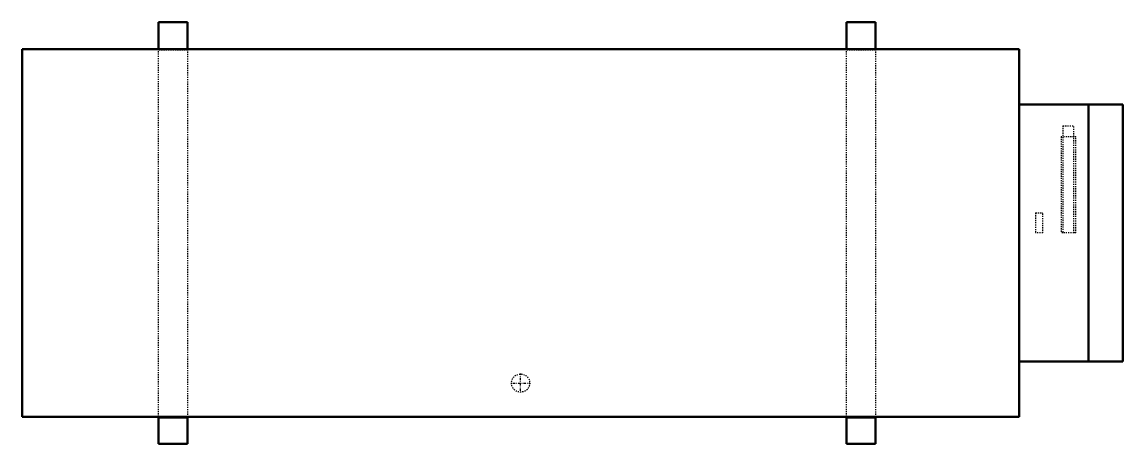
# Model space of a CAD drawing. Header units: millimetres. Extents: x -480 to 480, y -184 to 184.
import ezdxf

# ---------------------------------------------------------------- set-up
doc = ezdxf.new("R2010")
doc.units = ezdxf.units.MM
doc.linetypes.add('Center', pattern=[1.5, 0.45, -0.5, 0.05, -0.5])
doc.linetypes.add('Dashed', pattern=[2, 1, -1])
for name, color, linetype, lineweight in [('AM_0', 7, 'Continuous', 50), ('AM_7', 7, 'Center', 25), ('AM_9', 6, 'Dashed', 25)]:
    doc.layers.add(name, color=color, linetype=linetype, lineweight=lineweight)

# ---------------------------------------------------------------- blocks, each defined once
blk = doc.blocks.new('1_3MXM24AVJU9_PART11_0_in_3MXM24AVJU9_4')
at = {"layer": 'AM_0'}
for p, q in [((-480.21875, 160.3375), (389.73125, 160.3375)), ((-480.21875, 160.3375), (-480.21875, -160.3375)), ((389.73125, -160.3375), (389.73125, 160.3375)), ((389.73125, -160.3375), (-480.21875, -160.3375))]:
    blk.add_line(p, q, dxfattribs=at)
blk = doc.blocks.new('2_3MXM24AVJU9_PART10_0_in_3MXM24AVJU9_4')
at = {"layer": 'AM_0'}
for p, q in [((389.73125, 112.23625), (480.21875, 112.23625)), ((450.05625, -112.23625), (450.05625, 112.23625)), ((480.21875, 112.23625), (480.21875, -112.23625)), ((480.21875, -112.23625), (389.73125, -112.23625))]:
    blk.add_line(p, q, dxfattribs=at)
blk = doc.blocks.new('3_3MXM24AVJU9_PART9_0_in_3MXM24AVJU9_4')
at = {"layer": 'AM_0'}
for p, q in [((-361.15625, 160.3375), (-361.15625, 184.15)), ((-335.75625, 184.15), (-361.15625, 184.15)), ((-335.75625, 184.15), (-335.75625, 160.3375)), ((-361.15625, -184.15), (-361.15625, -160.3375)), ((-361.15625, -161.13125), (-335.75625, -161.13125)), ((-335.75625, -160.3375), (-335.75625, -184.15)), ((-361.15625, -184.15), (-335.75625, -184.15))]:
    blk.add_line(p, q, dxfattribs=at)
at = {"layer": 'AM_9'}
for p, q in [((-361.15625, -160.3375), (-361.15625, 160.3375)), ((-335.75625, 159.54375), (-361.15625, 159.54375)), ((-335.75625, 160.3375), (-335.75625, -160.3375))]:
    blk.add_line(p, q, dxfattribs=at)
blk = doc.blocks.new('4_3MXM24AVJU9_PART8_0_in_3MXM24AVJU9_4')
at = {"layer": 'AM_0'}
for p, q in [((238.91875, 160.3375), (238.91875, 184.15)), ((264.31875, 184.15), (238.91875, 184.15)), ((264.31875, 184.15), (264.31875, 160.3375)), ((238.91875, -184.15), (238.91875, -160.3375)), ((264.31875, -161.13125), (238.91875, -161.13125)), ((264.31875, -160.3375), (264.31875, -184.15)), ((238.91875, -184.15), (264.31875, -184.15))]:
    blk.add_line(p, q, dxfattribs=at)
at = {"layer": 'AM_9'}
for p, q in [((238.91875, -160.3375), (238.91875, 160.3375)), ((264.31875, 159.54375), (238.91875, 159.54375)), ((264.31875, 160.3375), (264.31875, -160.3375))]:
    blk.add_line(p, q, dxfattribs=at)
blk = doc.blocks.new('5_3MXM24AVJU9_PART7_0_in_3MXM24AVJU9_4')
at = {"layer": 'AM_7'}
for p, q in [((-45.24375, -139.303125), (-45.24375, -122.634375)), ((-53.578125, -130.96875), (-36.909375, -130.96875))]:
    blk.add_line(p, q, dxfattribs=at)
at = {"layer": 'AM_9'}
blk.add_circle((-45.24375, -130.96875), 7.9375, dxfattribs=at)
blk = doc.blocks.new('6_3MXM24AVJU9_PART6_0_in_3MXM24AVJU9_4')
at = {"layer": 'AM_9'}
for p, q in [((404.01875, 17.4625), (410.36875, 17.4625)), ((404.01875, 17.4625), (404.01875, 0)), ((410.36875, 0), (410.36875, 17.4625)), ((410.36875, 0), (404.01875, 0))]:
    blk.add_line(p, q, dxfattribs=at)
blk = doc.blocks.new('7_3MXM24AVJU9_PART2_0_in_3MXM24AVJU9_4')
at = {"layer": 'AM_9'}
for p, q in [((426.24375, 84.1375), (438.94375, 84.1375)), ((426.24375, 84.1375), (426.24375, 0)), ((438.94375, 0), (438.94375, 84.1375)), ((427.83125, 0), (426.24375, 0)), ((438.94375, 0), (437.35625, 0))]:
    blk.add_line(p, q, dxfattribs=at)
blk = doc.blocks.new('8_3MXM24AVJU9_PART1_0_in_3MXM24AVJU9_4')
at = {"layer": 'AM_9'}
for p, q in [((427.83125, 93.6625), (437.35625, 93.6625)), ((427.83125, 93.6625), (427.83125, 0)), ((437.35625, 0), (437.35625, 93.6625)), ((437.35625, 0), (427.83125, 0))]:
    blk.add_line(p, q, dxfattribs=at)

msp = doc.modelspace()

# ---------------------------------------------------------------- block references
for name in ['3_3MXM24AVJU9_PART9_0_in_3MXM24AVJU9_4', '4_3MXM24AVJU9_PART8_0_in_3MXM24AVJU9_4', '1_3MXM24AVJU9_PART11_0_in_3MXM24AVJU9_4', '2_3MXM24AVJU9_PART10_0_in_3MXM24AVJU9_4', '8_3MXM24AVJU9_PART1_0_in_3MXM24AVJU9_4', '7_3MXM24AVJU9_PART2_0_in_3MXM24AVJU9_4', '6_3MXM24AVJU9_PART6_0_in_3MXM24AVJU9_4', '5_3MXM24AVJU9_PART7_0_in_3MXM24AVJU9_4']:
    msp.add_blockref(name, (0, 0))

doc.saveas('drawing.dxf')
